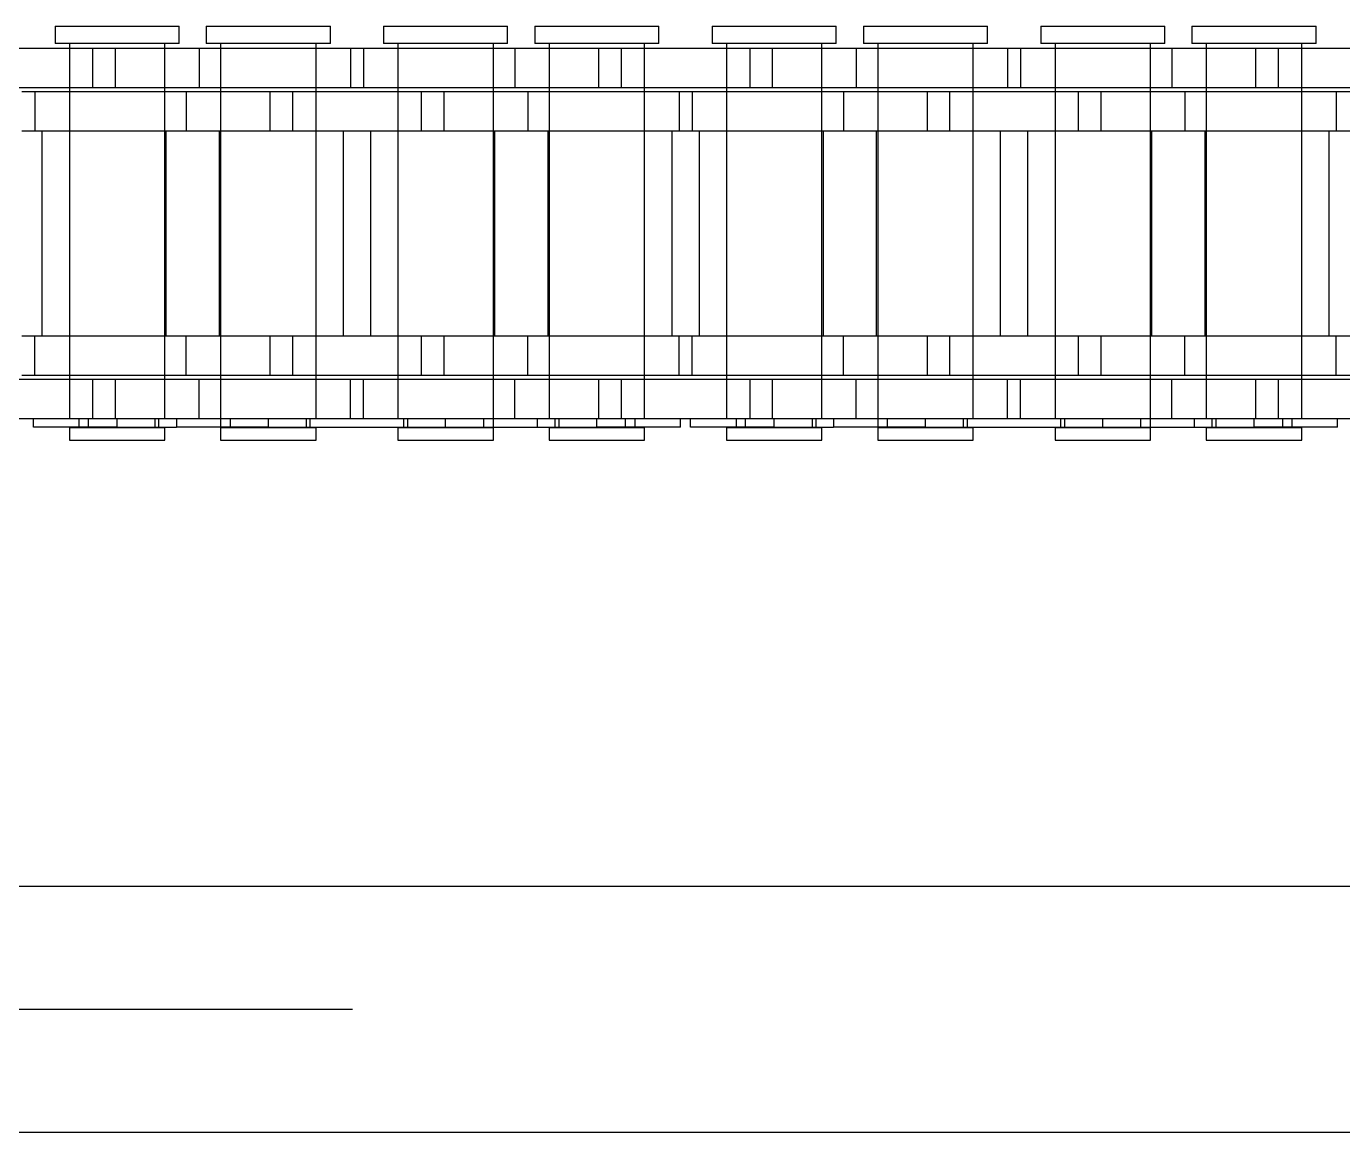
# Model space of a CAD drawing. Header units: metres. Extents: x 0 to 21025, y 0 to 14850.
# Drawn here: x 3597.6 to 3648.5, y 9046.6 to 9089.4 of the extents above; entities that cross this region are included whole.
import ezdxf

# ---------------------------------------------------------------- set-up
doc = ezdxf.new("R2010")
doc.units = ezdxf.units.M
doc.header["$LTSCALE"] = 25
doc.linetypes.add('HIDDEN2', pattern=[4.7625, 3.175, -1.5875])
doc.layers.add('SL4', color=4, linetype='Continuous')
doc.layers.add('ST1', color=7, linetype='HIDDEN2')

msp = doc.modelspace()

# ---------------------------------------------------------------- linework, layer by layer
at = {"layer": 'SL4'}
for p, q in [((2880.564, 9056.144), (4205.539, 9056.144)), ((4205.539, 9046.619), (2880.564, 9046.619))]:
    msp.add_line(p, q, dxfattribs=at)
at = {"layer": 'ST1'}
for p, q in [((3598.731, 9089.384), (3603.528, 9089.384)), ((3598.731, 9089.384), (3598.731, 9088.725)), ((3603.528, 9088.725), (3603.528, 9089.384)), ((3604.579, 9089.384), (3609.376, 9089.384)), ((3604.579, 9089.384), (3604.579, 9088.725)), ((3609.376, 9088.725), (3609.376, 9089.384)), ((3611.431, 9089.384), (3616.228, 9089.384)), ((3611.431, 9089.384), (3611.431, 9088.725)), ((3616.228, 9088.725), (3616.228, 9089.384)), ((3617.279, 9089.384), (3622.076, 9089.384)), ((3617.279, 9089.384), (3617.279, 9088.725)), ((3622.076, 9088.725), (3622.076, 9089.384)), ((3624.131, 9089.384), (3628.928, 9089.384)), ((3624.131, 9089.384), (3624.131, 9088.725)), ((3628.928, 9088.725), (3628.928, 9089.384)), ((3629.979, 9089.384), (3634.776, 9089.384)), ((3629.979, 9089.384), (3629.979, 9088.725)), ((3634.776, 9088.725), (3634.776, 9089.384)), ((3636.831, 9089.384), (3641.628, 9089.384)), ((3636.831, 9089.384), (3636.831, 9088.725)), ((3641.628, 9088.725), (3641.628, 9089.384)), ((3642.679, 9089.384), (3647.476, 9089.384)), ((3642.679, 9089.384), (3642.679, 9088.725)), ((3647.476, 9088.725), (3647.476, 9089.384)), ((3591.103, 9088.541), (3600.198, 9088.541)), ((3603.528, 9088.725), (3598.731, 9088.725)), ((3599.285, 9088.725), (3599.285, 9074.227)), ((3599.285, 9088.541), (3599.285, 9087.021)), ((3600.198, 9088.541), (3601.058, 9088.541)), ((3600.198, 9087.021), (3600.198, 9088.541)), ((3601.058, 9088.541), (3610.153, 9088.541)), ((3601.058, 9088.541), (3601.058, 9087.021)), ((3602.975, 9074.227), (3602.975, 9088.725)), ((3602.975, 9087.021), (3602.975, 9088.541)), ((3604.305, 9088.541), (3604.305, 9087.021)), ((3609.376, 9088.725), (3604.579, 9088.725)), ((3605.133, 9088.725), (3605.133, 9074.227)), ((3605.133, 9088.541), (3605.133, 9087.021)), ((3608.823, 9074.227), (3608.823, 9088.725)), ((3608.823, 9087.021), (3608.823, 9088.541)), ((3610.153, 9088.541), (3610.153, 9087.021)), ((3610.153, 9088.541), (3616.503, 9088.541)), ((3610.655, 9088.541), (3610.655, 9087.021)), ((3616.228, 9088.725), (3611.431, 9088.725)), ((3611.985, 9088.725), (3611.985, 9074.227)), ((3611.985, 9088.541), (3611.985, 9087.021)), ((3615.675, 9074.227), (3615.675, 9088.725)), ((3615.675, 9087.021), (3615.675, 9088.541)), ((3616.503, 9088.541), (3616.503, 9087.021)), ((3616.503, 9088.541), (3625.598, 9088.541)), ((3622.076, 9088.725), (3617.279, 9088.725)), ((3617.833, 9088.725), (3617.833, 9074.227)), ((3617.833, 9088.541), (3617.833, 9087.021)), ((3619.75, 9087.021), (3619.75, 9088.541)), ((3620.61, 9088.541), (3620.61, 9087.021)), ((3621.523, 9074.227), (3621.523, 9088.725)), ((3621.523, 9087.021), (3621.523, 9088.541)), ((3628.928, 9088.725), (3624.131, 9088.725)), ((3624.685, 9088.725), (3624.685, 9074.227)), ((3624.685, 9088.541), (3624.685, 9087.021)), ((3625.598, 9088.541), (3626.458, 9088.541)), ((3625.598, 9087.021), (3625.598, 9088.541)), ((3626.458, 9088.541), (3635.553, 9088.541)), ((3626.458, 9088.541), (3626.458, 9087.021)), ((3628.375, 9074.227), (3628.375, 9088.725)), ((3628.375, 9087.021), (3628.375, 9088.541)), ((3629.705, 9088.541), (3629.705, 9087.021)), ((3634.776, 9088.725), (3629.979, 9088.725)), ((3630.533, 9088.725), (3630.533, 9074.227)), ((3630.533, 9088.541), (3630.533, 9087.021)), ((3634.223, 9074.227), (3634.223, 9088.725)), ((3634.223, 9087.021), (3634.223, 9088.541)), ((3635.553, 9088.541), (3635.553, 9087.021)), ((3635.553, 9088.541), (3641.903, 9088.541)), ((3636.055, 9088.541), (3636.055, 9087.021)), ((3641.628, 9088.725), (3636.831, 9088.725)), ((3637.385, 9088.725), (3637.385, 9074.227)), ((3637.385, 9088.541), (3637.385, 9087.021)), ((3641.075, 9074.227), (3641.075, 9088.725)), ((3641.075, 9087.021), (3641.075, 9088.541)), ((3641.903, 9088.541), (3641.903, 9087.021)), ((3641.903, 9088.541), (3650.998, 9088.541)), ((3647.476, 9088.725), (3642.679, 9088.725)), ((3643.233, 9088.725), (3643.233, 9074.227)), ((3643.233, 9088.541), (3643.233, 9087.021)), ((3645.15, 9087.021), (3645.15, 9088.541)), ((3646.01, 9088.541), (3646.01, 9087.021)), ((3646.923, 9074.227), (3646.923, 9088.725)), ((3646.923, 9087.021), (3646.923, 9088.541)), ((3591.103, 9087.021), (3600.198, 9087.021)), ((3600.198, 9087.021), (3601.058, 9087.021)), ((3601.058, 9087.021), (3610.153, 9087.021)), ((3610.153, 9087.021), (3616.503, 9087.021)), ((3616.503, 9087.021), (3625.598, 9087.021)), ((3625.598, 9087.021), (3626.458, 9087.021)), ((3626.458, 9087.021), (3635.553, 9087.021)), ((3635.553, 9087.021), (3641.903, 9087.021)), ((3641.903, 9087.021), (3650.998, 9087.021)), ((3597.453, 9086.869), (3603.803, 9086.869)), ((3597.955, 9086.869), (3597.955, 9085.349)), ((3599.285, 9086.869), (3599.285, 9085.349)), ((3602.975, 9085.349), (3602.975, 9086.869)), ((3603.803, 9086.869), (3603.803, 9085.349)), ((3603.803, 9086.869), (3612.898, 9086.869)), ((3605.133, 9086.869), (3605.133, 9085.349)), ((3607.05, 9085.349), (3607.05, 9086.869)), ((3607.91, 9086.869), (3607.91, 9085.349)), ((3608.823, 9085.349), (3608.823, 9086.869)), ((3611.985, 9086.869), (3611.985, 9085.349)), ((3612.898, 9086.869), (3613.758, 9086.869)), ((3612.898, 9085.349), (3612.898, 9086.869)), ((3613.758, 9086.869), (3622.853, 9086.869)), ((3613.758, 9086.869), (3613.758, 9085.349)), ((3615.675, 9085.349), (3615.675, 9086.869)), ((3617.005, 9086.869), (3617.005, 9085.349)), ((3617.833, 9086.869), (3617.833, 9085.349)), ((3621.523, 9085.349), (3621.523, 9086.869)), ((3622.853, 9086.869), (3622.853, 9085.349)), ((3622.853, 9086.869), (3629.203, 9086.869)), ((3623.355, 9086.869), (3623.355, 9085.349)), ((3624.685, 9086.869), (3624.685, 9085.349)), ((3628.375, 9085.349), (3628.375, 9086.869)), ((3629.203, 9086.869), (3629.203, 9085.349)), ((3629.203, 9086.869), (3638.298, 9086.869)), ((3630.533, 9086.869), (3630.533, 9085.349)), ((3632.45, 9085.349), (3632.45, 9086.869)), ((3633.31, 9086.869), (3633.31, 9085.349)), ((3634.223, 9085.349), (3634.223, 9086.869)), ((3637.385, 9086.869), (3637.385, 9085.349)), ((3638.298, 9086.869), (3639.158, 9086.869)), ((3638.298, 9085.349), (3638.298, 9086.869)), ((3639.158, 9086.869), (3648.253, 9086.869)), ((3639.158, 9086.869), (3639.158, 9085.349)), ((3641.075, 9085.349), (3641.075, 9086.869)), ((3642.405, 9086.869), (3642.405, 9085.349)), ((3643.233, 9086.869), (3643.233, 9085.349)), ((3646.923, 9085.349), (3646.923, 9086.869)), ((3648.253, 9086.869), (3648.253, 9085.349)), ((3648.253, 9086.869), (3654.603, 9086.869)), ((3597.453, 9085.349), (3603.803, 9085.349)), ((3598.238, 9077.419), (3598.238, 9085.349)), ((3599.285, 9085.349), (3599.285, 9077.419)), ((3602.975, 9077.419), (3602.975, 9085.349)), ((3603.018, 9085.349), (3603.018, 9077.419)), ((3603.803, 9085.349), (3612.898, 9085.349)), ((3605.09, 9077.419), (3605.09, 9085.349)), ((3605.133, 9085.349), (3605.133, 9077.419)), ((3608.823, 9077.419), (3608.823, 9085.349)), ((3609.87, 9085.349), (3609.87, 9077.419)), ((3610.938, 9077.419), (3610.938, 9085.349)), ((3611.985, 9085.349), (3611.985, 9077.419)), ((3612.898, 9085.349), (3613.758, 9085.349)), ((3613.758, 9085.349), (3622.853, 9085.349)), ((3615.675, 9077.419), (3615.675, 9085.349)), ((3615.718, 9085.349), (3615.718, 9077.419)), ((3617.79, 9077.419), (3617.79, 9085.349)), ((3617.833, 9085.349), (3617.833, 9077.419)), ((3621.523, 9077.419), (3621.523, 9085.349)), ((3622.57, 9085.349), (3622.57, 9077.419)), ((3622.853, 9085.349), (3629.203, 9085.349)), ((3623.638, 9077.419), (3623.638, 9085.349)), ((3624.685, 9085.349), (3624.685, 9077.419)), ((3628.375, 9077.419), (3628.375, 9085.349)), ((3628.418, 9085.349), (3628.418, 9077.419)), ((3629.203, 9085.349), (3638.298, 9085.349)), ((3630.49, 9077.419), (3630.49, 9085.349)), ((3630.533, 9085.349), (3630.533, 9077.419)), ((3634.223, 9077.419), (3634.223, 9085.349)), ((3635.27, 9085.349), (3635.27, 9077.419)), ((3636.338, 9077.419), (3636.338, 9085.349)), ((3637.385, 9085.349), (3637.385, 9077.419)), ((3638.298, 9085.349), (3639.158, 9085.349)), ((3639.158, 9085.349), (3648.253, 9085.349)), ((3641.075, 9077.419), (3641.075, 9085.349)), ((3641.118, 9085.349), (3641.118, 9077.419)), ((3643.19, 9077.419), (3643.19, 9085.349)), ((3643.233, 9085.349), (3643.233, 9077.419)), ((3646.923, 9077.419), (3646.923, 9085.349)), ((3647.97, 9085.349), (3647.97, 9077.419)), ((3648.253, 9085.349), (3654.603, 9085.349)), ((3597.453, 9077.419), (3603.803, 9077.419)), ((3597.955, 9075.899), (3597.955, 9077.419)), ((3599.285, 9077.419), (3599.285, 9075.899)), ((3602.975, 9075.899), (3602.975, 9077.419)), ((3603.803, 9075.899), (3603.803, 9077.419)), ((3603.803, 9077.419), (3612.898, 9077.419)), ((3605.133, 9077.419), (3605.133, 9075.899)), ((3607.05, 9075.899), (3607.05, 9077.419)), ((3607.91, 9077.419), (3607.91, 9075.899)), ((3608.823, 9075.899), (3608.823, 9077.419)), ((3611.985, 9077.419), (3611.985, 9075.899)), ((3612.898, 9077.419), (3613.758, 9077.419)), ((3612.898, 9075.899), (3612.898, 9077.419)), ((3613.758, 9077.419), (3622.853, 9077.419)), ((3613.758, 9077.419), (3613.758, 9075.899)), ((3615.675, 9075.899), (3615.675, 9077.419)), ((3617.005, 9075.899), (3617.005, 9077.419)), ((3617.833, 9077.419), (3617.833, 9075.899)), ((3621.523, 9075.899), (3621.523, 9077.419)), ((3622.853, 9075.899), (3622.853, 9077.419)), ((3622.853, 9077.419), (3629.203, 9077.419)), ((3623.355, 9075.899), (3623.355, 9077.419)), ((3624.685, 9077.419), (3624.685, 9075.899)), ((3628.375, 9075.899), (3628.375, 9077.419)), ((3629.203, 9075.899), (3629.203, 9077.419)), ((3629.203, 9077.419), (3638.298, 9077.419)), ((3630.533, 9077.419), (3630.533, 9075.899)), ((3632.45, 9075.899), (3632.45, 9077.419)), ((3633.31, 9077.419), (3633.31, 9075.899)), ((3634.223, 9075.899), (3634.223, 9077.419)), ((3637.385, 9077.419), (3637.385, 9075.899)), ((3638.298, 9077.419), (3639.158, 9077.419)), ((3638.298, 9075.899), (3638.298, 9077.419)), ((3639.158, 9077.419), (3648.253, 9077.419)), ((3639.158, 9077.419), (3639.158, 9075.899)), ((3641.075, 9075.899), (3641.075, 9077.419)), ((3642.405, 9075.899), (3642.405, 9077.419)), ((3643.233, 9077.419), (3643.233, 9075.899)), ((3646.923, 9075.899), (3646.923, 9077.419)), ((3648.253, 9075.899), (3648.253, 9077.419)), ((3648.253, 9077.419), (3654.603, 9077.419)), ((3591.103, 9075.747), (3600.198, 9075.747)), ((3597.453, 9075.899), (3603.803, 9075.899)), ((3599.285, 9075.747), (3599.285, 9074.227)), ((3600.198, 9075.747), (3601.058, 9075.747)), ((3600.198, 9074.227), (3600.198, 9075.747)), ((3601.058, 9075.747), (3610.153, 9075.747)), ((3601.058, 9075.747), (3601.058, 9074.227)), ((3602.975, 9074.227), (3602.975, 9075.747)), ((3603.803, 9075.899), (3612.898, 9075.899)), ((3604.305, 9074.227), (3604.305, 9075.747)), ((3605.133, 9075.747), (3605.133, 9073.894)), ((3608.823, 9074.227), (3608.823, 9075.747)), ((3610.153, 9074.227), (3610.153, 9075.747)), ((3610.153, 9075.747), (3616.503, 9075.747)), ((3610.655, 9074.227), (3610.655, 9075.747)), ((3611.985, 9075.747), (3611.985, 9074.227)), ((3612.898, 9075.899), (3613.758, 9075.899)), ((3613.758, 9075.899), (3622.853, 9075.899)), ((3615.675, 9073.894), (3615.675, 9075.747)), ((3616.503, 9074.227), (3616.503, 9075.747)), ((3616.503, 9075.747), (3625.598, 9075.747)), ((3617.833, 9075.747), (3617.833, 9074.227)), ((3619.75, 9074.227), (3619.75, 9075.747)), ((3620.61, 9075.747), (3620.61, 9074.227)), ((3621.523, 9074.227), (3621.523, 9075.747)), ((3622.853, 9075.899), (3629.203, 9075.899)), ((3624.685, 9075.747), (3624.685, 9074.227)), ((3625.598, 9075.747), (3626.458, 9075.747)), ((3625.598, 9074.227), (3625.598, 9075.747)), ((3626.458, 9075.747), (3635.553, 9075.747)), ((3626.458, 9075.747), (3626.458, 9074.227)), ((3628.375, 9074.227), (3628.375, 9075.747)), ((3629.203, 9075.899), (3638.298, 9075.899)), ((3629.705, 9074.227), (3629.705, 9075.747)), ((3630.533, 9075.747), (3630.533, 9073.894)), ((3634.223, 9074.227), (3634.223, 9075.747)), ((3635.553, 9074.227), (3635.553, 9075.747)), ((3635.553, 9075.747), (3641.903, 9075.747)), ((3636.055, 9074.227), (3636.055, 9075.747)), ((3637.385, 9075.747), (3637.385, 9074.227)), ((3638.298, 9075.899), (3639.158, 9075.899)), ((3639.158, 9075.899), (3648.253, 9075.899)), ((3641.075, 9073.894), (3641.075, 9075.747)), ((3641.903, 9074.227), (3641.903, 9075.747)), ((3641.903, 9075.747), (3650.998, 9075.747)), ((3643.233, 9075.747), (3643.233, 9074.227)), ((3645.15, 9074.227), (3645.15, 9075.747)), ((3646.01, 9075.747), (3646.01, 9074.227)), ((3646.923, 9074.227), (3646.923, 9075.747)), ((3648.253, 9075.899), (3654.603, 9075.899)), ((3591.103, 9074.227), (3600.198, 9074.227)), ((3597.899, 9073.894), (3597.899, 9074.227)), ((3599.654, 9074.227), (3599.654, 9073.858)), ((3600.023, 9073.894), (3600.023, 9074.227)), ((3600.198, 9074.227), (3601.058, 9074.227)), ((3601.058, 9074.227), (3610.153, 9074.227)), ((3601.13, 9073.894), (3601.13, 9074.227)), ((3602.606, 9073.858), (3602.606, 9074.227)), ((3602.749, 9073.894), (3602.749, 9074.227)), ((3603.426, 9074.227), (3603.426, 9073.894)), ((3605.502, 9074.227), (3605.502, 9073.858)), ((3606.978, 9073.894), (3606.978, 9074.227)), ((3608.454, 9073.858), (3608.454, 9074.227)), ((3608.597, 9073.894), (3608.597, 9074.227)), ((3610.153, 9074.227), (3616.503, 9074.227)), ((3612.211, 9073.894), (3612.211, 9074.227)), ((3612.354, 9074.227), (3612.354, 9073.858)), ((3613.83, 9073.894), (3613.83, 9074.227)), ((3615.306, 9073.858), (3615.306, 9074.227)), ((3616.503, 9074.227), (3625.598, 9074.227)), ((3617.382, 9073.894), (3617.382, 9074.227)), ((3618.059, 9073.894), (3618.059, 9074.227)), ((3618.202, 9074.227), (3618.202, 9073.858)), ((3619.678, 9073.894), (3619.678, 9074.227)), ((3620.785, 9073.894), (3620.785, 9074.227)), ((3621.154, 9073.858), (3621.154, 9074.227)), ((3622.909, 9073.894), (3622.909, 9074.227)), ((3623.299, 9073.894), (3623.299, 9074.227)), ((3625.054, 9074.227), (3625.054, 9073.858)), ((3625.423, 9073.894), (3625.423, 9074.227)), ((3625.598, 9074.227), (3626.458, 9074.227)), ((3626.458, 9074.227), (3635.553, 9074.227)), ((3626.53, 9073.894), (3626.53, 9074.227)), ((3628.006, 9073.858), (3628.006, 9074.227)), ((3628.149, 9073.894), (3628.149, 9074.227)), ((3628.826, 9074.227), (3628.826, 9073.894)), ((3630.902, 9074.227), (3630.902, 9073.858)), ((3632.378, 9073.894), (3632.378, 9074.227)), ((3633.854, 9073.858), (3633.854, 9074.227)), ((3633.997, 9073.894), (3633.997, 9074.227)), ((3635.553, 9074.227), (3641.903, 9074.227)), ((3637.611, 9073.894), (3637.611, 9074.227)), ((3637.754, 9074.227), (3637.754, 9073.858)), ((3639.23, 9073.894), (3639.23, 9074.227)), ((3640.706, 9073.858), (3640.706, 9074.227)), ((3641.903, 9074.227), (3650.998, 9074.227)), ((3642.782, 9073.894), (3642.782, 9074.227)), ((3643.459, 9073.894), (3643.459, 9074.227)), ((3643.602, 9074.227), (3643.602, 9073.858)), ((3645.078, 9073.894), (3645.078, 9074.227)), ((3646.185, 9073.894), (3646.185, 9074.227)), ((3646.554, 9073.858), (3646.554, 9074.227)), ((3648.309, 9073.894), (3648.309, 9074.227)), ((3601.13, 9073.894), (3597.899, 9073.894)), ((3602.975, 9073.858), (3599.285, 9073.858)), ((3599.285, 9073.858), (3599.285, 9073.384)), ((3601.13, 9073.894), (3603.426, 9073.894)), ((3602.975, 9073.384), (3602.975, 9073.858)), ((3606.978, 9073.894), (3603.426, 9073.894)), ((3608.823, 9073.858), (3605.133, 9073.858)), ((3605.133, 9073.858), (3605.133, 9073.384)), ((3606.978, 9073.894), (3619.678, 9073.894)), ((3608.823, 9073.384), (3608.823, 9073.858)), ((3615.675, 9073.858), (3611.985, 9073.858)), ((3611.985, 9073.858), (3611.985, 9073.384)), ((3615.675, 9073.384), (3615.675, 9073.858)), ((3621.523, 9073.858), (3617.833, 9073.858)), ((3617.833, 9073.858), (3617.833, 9073.384)), ((3622.909, 9073.894), (3619.678, 9073.894)), ((3621.523, 9073.384), (3621.523, 9073.858)), ((3626.53, 9073.894), (3623.299, 9073.894)), ((3628.375, 9073.858), (3624.685, 9073.858)), ((3624.685, 9073.858), (3624.685, 9073.384)), ((3626.53, 9073.894), (3628.826, 9073.894)), ((3628.375, 9073.384), (3628.375, 9073.858)), ((3632.378, 9073.894), (3628.826, 9073.894)), ((3634.223, 9073.858), (3630.533, 9073.858)), ((3630.533, 9073.858), (3630.533, 9073.384)), ((3632.378, 9073.894), (3645.078, 9073.894)), ((3634.223, 9073.384), (3634.223, 9073.858)), ((3641.075, 9073.858), (3637.385, 9073.858)), ((3637.385, 9073.858), (3637.385, 9073.384)), ((3641.075, 9073.384), (3641.075, 9073.858)), ((3646.923, 9073.858), (3643.233, 9073.858)), ((3643.233, 9073.858), (3643.233, 9073.384)), ((3648.309, 9073.894), (3645.078, 9073.894)), ((3646.923, 9073.384), (3646.923, 9073.858)), ((3599.285, 9073.384), (3602.975, 9073.384)), ((3605.133, 9073.384), (3608.823, 9073.384)), ((3611.985, 9073.384), (3615.675, 9073.384)), ((3617.833, 9073.384), (3621.523, 9073.384)), ((3624.685, 9073.384), (3628.375, 9073.384)), ((3630.533, 9073.384), (3634.223, 9073.384)), ((3637.385, 9073.384), (3641.075, 9073.384)), ((3643.233, 9073.384), (3646.923, 9073.384)), ((2880.564, 9056.144), (4205.539, 9056.144)), ((4205.539, 9051.381), (2880.564, 9051.381))]:
    msp.add_line(p, q, dxfattribs=at)

doc.saveas('drawing.dxf')
